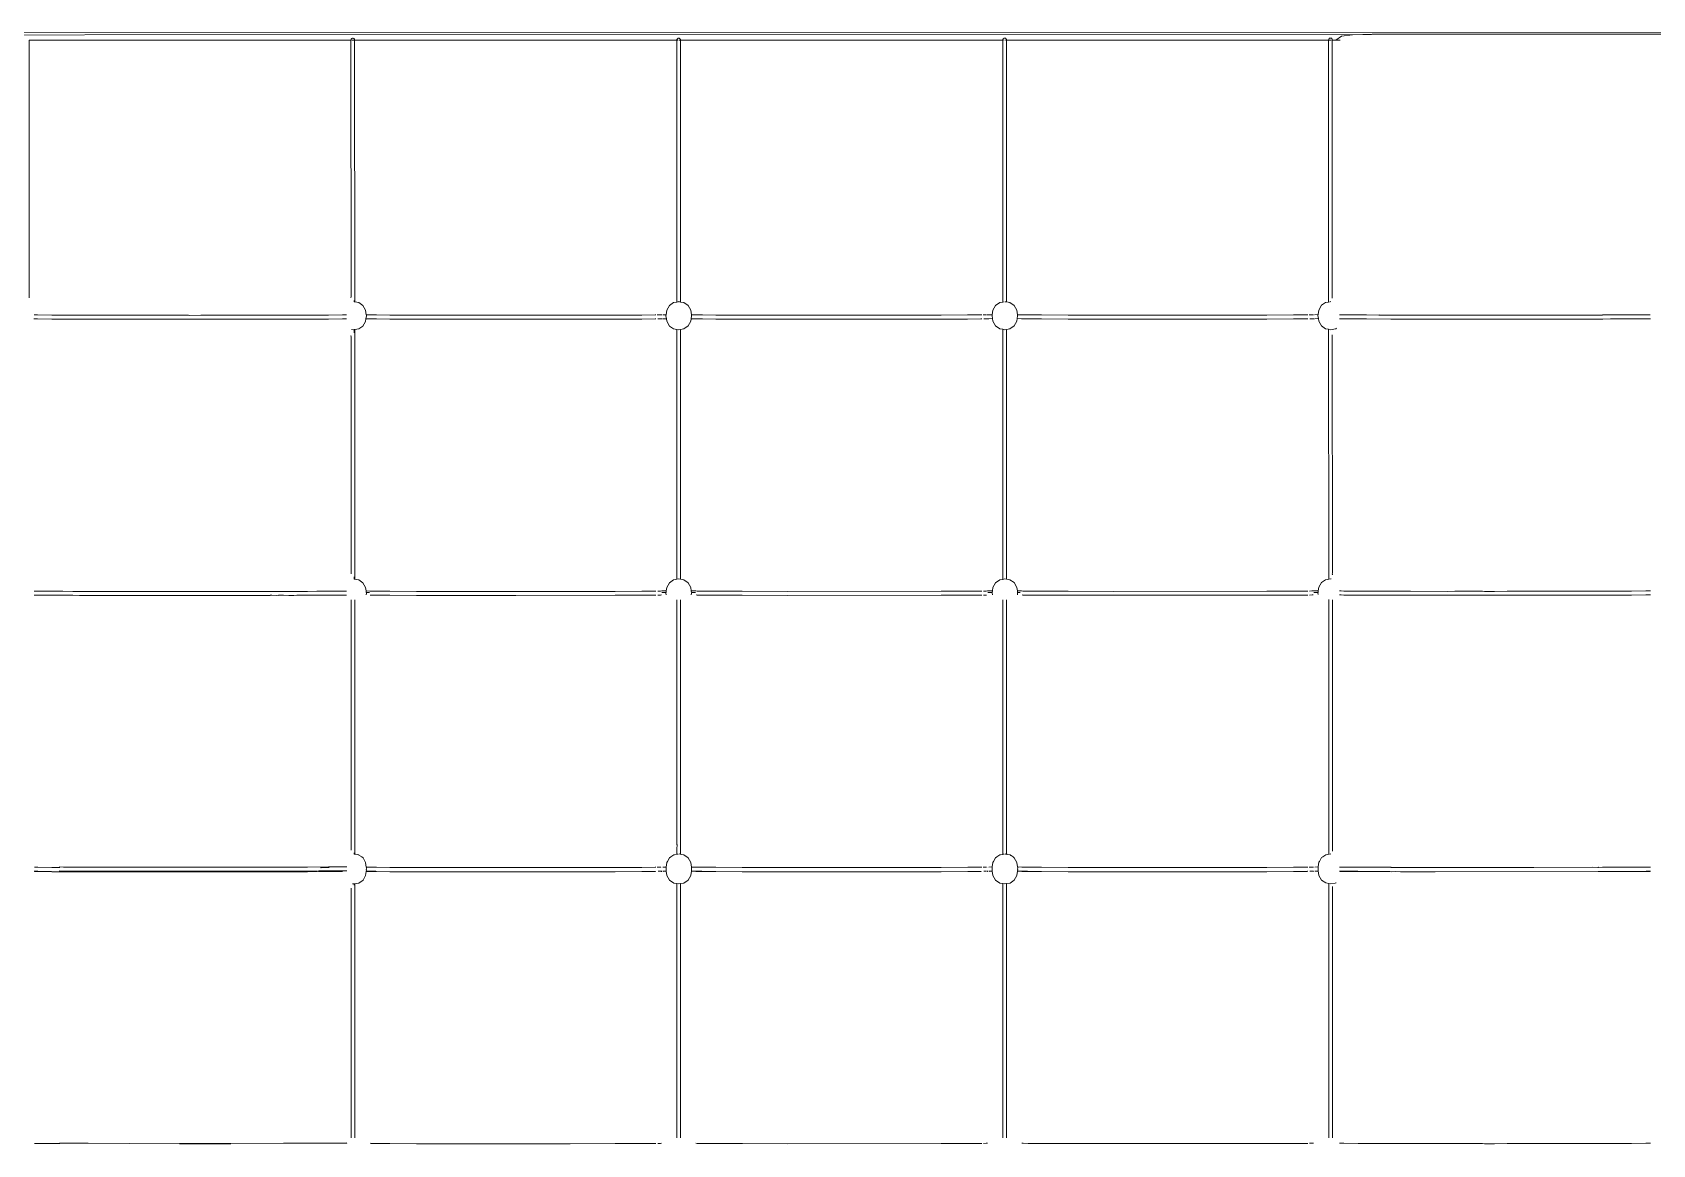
# Model space of a CAD drawing. Header units: metres. Extents: x 2600.2 to 2658.7, y 1421.4 to 1444.6.
# Drawn here: x 2610.934 to 2611.684, y 1431.139 to 1431.654 of the extents above; entities that cross this region are included whole.
import ezdxf

# ---------------------------------------------------------------- set-up
doc = ezdxf.new("R2010")
doc.units = ezdxf.units.M
doc.layers.add('MOBILIARIO', color=35, linetype='Continuous', lineweight=20)

msp = doc.modelspace()

# ---------------------------------------------------------------- linework, layer by layer
at = {"layer": 'MOBILIARIO'}
for p, q in [((2611.08235, 1431.65029), (2611.08193, 1431.65029)), ((2611.08295, 1431.65029), (2611.08257, 1431.65029)), ((2611.23283, 1431.6503), (2611.23244, 1431.6503)), ((2611.23347, 1431.6503), (2611.23325, 1431.6503)), ((2611.38393, 1431.65032), (2611.38372, 1431.65032)), ((2611.38436, 1431.65032), (2611.38457, 1431.65032)), ((2611.53524, 1431.65033), (2611.5348, 1431.65033)), ((2611.23284, 1431.5291), (2611.23242, 1431.529)), ((2611.38394, 1431.52913), (2611.38331, 1431.529)), ((2611.38458, 1431.52914), (2611.38437, 1431.52917)), ((2611.53459, 1431.52911), (2611.53419, 1431.52901)), ((2611.22742, 1431.52314), (2611.22592, 1431.52311)), ((2611.08299, 1431.5148), (2611.08299, 1431.51621)), ((2611.08864, 1431.39422), (2611.08852, 1431.39344)), ((2611.22748, 1431.39345), (2611.22736, 1431.39424)), ((2611.2392, 1431.39424), (2611.23908, 1431.39345)), ((2611.37847, 1431.39347), (2611.37835, 1431.39425)), ((2611.39019, 1431.39425), (2611.39007, 1431.39347)), ((2611.52937, 1431.39348), (2611.52925, 1431.39427)), ((2611.23351, 1431.27335), (2611.23329, 1431.27339)), ((2611.38396, 1431.27335), (2611.38376, 1431.27331)), ((2611.3846, 1431.27335), (2611.3844, 1431.27339)), ((2611.08865, 1431.26686), (2611.08856, 1431.26627)), ((2611.08865, 1431.266), (2611.08863, 1431.26615)), ((2611.22271, 1431.2654), (2611.22264, 1431.2654)), ((2611.22539, 1431.26532), (2611.22517, 1431.26531)), ((2611.22532, 1431.26731), (2611.22526, 1431.26731)), ((2611.22744, 1431.26735), (2611.22594, 1431.26732)), ((2611.22745, 1431.2655), (2611.226, 1431.26547)), ((2611.3736, 1431.26541), (2611.37353, 1431.26541)), ((2611.37628, 1431.26533), (2611.37614, 1431.26533)), ((2611.37621, 1431.26733), (2611.37615, 1431.26732)), ((2611.3902, 1431.26603), (2611.39018, 1431.26618)), ((2611.5245, 1431.26543), (2611.52442, 1431.26543)), ((2611.5271, 1431.26734), (2611.52679, 1431.26733)), ((2611.52717, 1431.26535), (2611.52696, 1431.26534)), ((2611.56137, 1431.26521), (2611.55755, 1431.26521)), ((2611.56137, 1431.26521), (2611.56251, 1431.26522)), ((2611.5632, 1431.26519), (2611.56251, 1431.26522)), ((2611.5653, 1431.26521), (2611.5632, 1431.26519)), ((2611.02593, 1431.13919), (2611.00211, 1431.13918))]:
    msp.add_line(p, q, dxfattribs=at)
for points in [[(2612.27272, 1431.65301), (2612.27153, 1431.65311), (2611.55429, 1431.65304), (2611.55003, 1431.65294), (2610.36628, 1431.65263), (2610.34827, 1431.65253), (2610.34351, 1431.6524), (2610.33954, 1431.6522), (2610.3374, 1431.65206), (2610.33615, 1431.65197), (2610.33341, 1431.65172), (2610.33116, 1431.65143), (2610.32944, 1431.65108), (2610.3281, 1431.65069), (2610.32717, 1431.65027)], [(2610.33712, 1431.65195), (2610.3374, 1431.65206), (2610.33775, 1431.65219), (2610.35111, 1431.65331), (2610.37444, 1431.65365), (2612.24297, 1431.65388), (2612.2663, 1431.65355), (2612.27153, 1431.65311), (2612.27432, 1431.65311), (2612.28331, 1431.65289), (2612.28846, 1431.65214), (2612.29138, 1431.65019), (2612.29274, 1431.64766), (2612.2931, 1431.64699), (2612.29378, 1431.64191), (2612.29398, 1431.63375), (2612.29398, 1431.62485), (2612.29402, 1431.15183), (2612.29382, 1431.14435), (2612.29307, 1431.13987), (2612.29215, 1431.13879)], [(2611.5346, 1431.65033), (2611.53418, 1431.65032), (2611.53421, 1431.65059), (2611.53429, 1431.65081), (2611.53443, 1431.651), (2611.5346, 1431.65115), (2611.5348, 1431.65124), (2611.53502, 1431.65127), (2611.53524, 1431.65124), (2611.53545, 1431.65115), (2611.53562, 1431.651), (2611.53575, 1431.65081), (2611.53584, 1431.65059), (2611.53587, 1431.65032), (2611.53545, 1431.65033)], [(2611.53755, 1431.65033), (2611.54015, 1431.65207), (2611.5453, 1431.65282), (2611.55003, 1431.65294), (2611.55407, 1431.65294)], [(2610.93255, 1431.53092), (2610.93255, 1431.53107), (2610.93254, 1431.65026), (2610.94892, 1431.65027), (2610.9491, 1431.65027), (2611.08151, 1431.65028), (2611.08152, 1431.53155), (2611.08151, 1431.53117), (2611.08152, 1431.53112)], [(2611.08162, 1431.65029), (2611.08151, 1431.65028), (2611.08154, 1431.65054), (2611.08162, 1431.65076), (2611.08176, 1431.65095), (2611.08193, 1431.6511), (2611.08213, 1431.65119), (2611.08235, 1431.65122), (2611.08257, 1431.65119), (2611.08278, 1431.6511), (2611.08295, 1431.65095), (2611.08308, 1431.65076), (2611.08317, 1431.65054), (2611.0832, 1431.65028), (2611.08317, 1431.65029)], [(2611.08299, 1431.52974), (2611.08299, 1431.52911), (2611.08321, 1431.52906), (2611.0832, 1431.65028), (2611.23241, 1431.65029), (2611.23242, 1431.529), (2611.2309, 1431.52875), (2611.22893, 1431.52745), (2611.22775, 1431.52528), (2611.22742, 1431.52314), (2611.22735, 1431.52267), (2611.22756, 1431.52129), (2611.22775, 1431.52007), (2611.22893, 1431.5179), (2611.2309, 1431.51661), (2611.23242, 1431.51633), (2611.23243, 1431.40058), (2611.23091, 1431.40032), (2611.22894, 1431.39902), (2611.22776, 1431.39685), (2611.22751, 1431.39522), (2611.2274, 1431.39451), (2611.22665, 1431.39451), (2611.22549, 1431.39451)], [(2611.23368, 1431.6503), (2611.2341, 1431.65029), (2611.23407, 1431.65055), (2611.23398, 1431.65077), (2611.23385, 1431.65096), (2611.23368, 1431.65111), (2611.23347, 1431.6512), (2611.23325, 1431.65123), (2611.23304, 1431.6512), (2611.23283, 1431.65111), (2611.23266, 1431.65096), (2611.23252, 1431.65077), (2611.23244, 1431.65055), (2611.23241, 1431.65029)], [(2611.23369, 1431.5291), (2611.23411, 1431.52901), (2611.2341, 1431.65029), (2611.3833, 1431.65031), (2611.38331, 1431.529), (2611.38189, 1431.52876), (2611.37992, 1431.52746), (2611.37874, 1431.5253), (2611.37841, 1431.52315), (2611.37834, 1431.52268), (2611.37855, 1431.5213), (2611.37874, 1431.52008), (2611.37992, 1431.51792), (2611.3819, 1431.51662), (2611.38331, 1431.51636), (2611.38332, 1431.40057), (2611.38191, 1431.40033), (2611.37993, 1431.39903), (2611.37875, 1431.39687), (2611.3785, 1431.39524), (2611.37839, 1431.39453), (2611.37754, 1431.39453), (2611.37638, 1431.39453)], [(2611.38341, 1431.65032), (2611.3833, 1431.65031), (2611.38333, 1431.65057), (2611.38341, 1431.65079), (2611.38355, 1431.65099), (2611.38372, 1431.65113), (2611.38393, 1431.65123), (2611.38415, 1431.65126), (2611.38436, 1431.65123), (2611.38457, 1431.65113), (2611.38474, 1431.65099), (2611.38488, 1431.65079), (2611.38496, 1431.65057), (2611.38499, 1431.65031), (2611.38488, 1431.65032)], [(2611.38462, 1431.52913), (2611.385, 1431.52904), (2611.38499, 1431.65031), (2611.53418, 1431.65032), (2611.53419, 1431.52901), (2611.53279, 1431.52878), (2611.53082, 1431.52748), (2611.52963, 1431.52531), (2611.52931, 1431.52317), (2611.52924, 1431.5227), (2611.52945, 1431.52132), (2611.52963, 1431.5201), (2611.53082, 1431.51793), (2611.53279, 1431.51664), (2611.53419, 1431.51638), (2611.5342, 1431.40059), (2611.5328, 1431.40035), (2611.53083, 1431.39905), (2611.52964, 1431.39688), (2611.5294, 1431.39525), (2611.52929, 1431.39454), (2611.52727, 1431.39454)], [(2611.53588, 1431.53075), (2611.53588, 1431.53096), (2611.53587, 1431.53101), (2611.53588, 1431.5316), (2611.53587, 1431.65032), (2611.53755, 1431.65033), (2611.53945, 1431.65033)], [(2611.08862, 1431.52274), (2611.08856, 1431.52312), (2611.08824, 1431.52527), (2611.08705, 1431.52743), (2611.08508, 1431.52873), (2611.08321, 1431.52906)], [(2611.23348, 1431.52914), (2611.23327, 1431.52918), (2611.23305, 1431.52914)], [(2611.23919, 1431.52267), (2611.23912, 1431.52314), (2611.2388, 1431.52528), (2611.23761, 1431.52745), (2611.23564, 1431.52875), (2611.23411, 1431.52901)], [(2611.39018, 1431.52268), (2611.39011, 1431.52315), (2611.38979, 1431.5253), (2611.3886, 1431.52746), (2611.38663, 1431.52876), (2611.385, 1431.52904)], [(2611.53525, 1431.52919), (2611.53516, 1431.52921), (2611.53482, 1431.52915)], [(2611.07946, 1431.5212), (2611.07921, 1431.5212), (2611.07763, 1431.52118), (2611.07107, 1431.52113), (2611.06637, 1431.52112), (2611.06565, 1431.52111), (2611.06132, 1431.52109), (2611.05853, 1431.52108), (2611.05509, 1431.52107), (2611.05422, 1431.52107), (2611.04791, 1431.52106), (2610.9789, 1431.52103), (2610.96728, 1431.52105), (2610.96706, 1431.52105), (2610.95985, 1431.52106), (2610.95627, 1431.52107), (2610.95328, 1431.52108), (2610.95274, 1431.52108), (2610.94841, 1431.5211), (2610.94684, 1431.52111), (2610.94299, 1431.52112), (2610.93643, 1431.52117), (2610.93559, 1431.52118), (2610.9347, 1431.52119)], [(2610.95671, 1431.52292), (2610.95636, 1431.52293), (2610.95274, 1431.52293), (2610.94804, 1431.52295), (2610.94726, 1431.52298), (2610.9467, 1431.52296), (2610.94299, 1431.52297), (2610.93643, 1431.52302), (2610.93566, 1431.52303), (2610.93476, 1431.52304)], [(2610.96973, 1431.52287), (2610.96907, 1431.52286), (2610.96727, 1431.5229), (2610.96703, 1431.5229), (2610.96605, 1431.5229), (2610.95985, 1431.52291), (2610.95754, 1431.5229), (2610.95671, 1431.52292)], [(2611.05422, 1431.52292), (2611.04794, 1431.52291), (2611.04752, 1431.52287), (2611.04681, 1431.52288), (2611.04679, 1431.52291), (2611.01199, 1431.52288), (2611.00684, 1431.52284), (2611.00622, 1431.52285), (2611.00227, 1431.52285), (2611.00208, 1431.52288), (2611.00162, 1431.52285), (2610.98819, 1431.52289), (2610.98312, 1431.52287), (2610.9789, 1431.52289), (2610.97391, 1431.52287), (2610.96973, 1431.52287)], [(2611.07939, 1431.52305), (2611.07915, 1431.52305), (2611.07763, 1431.52303), (2611.07107, 1431.52298), (2611.06637, 1431.52297), (2611.06565, 1431.52297), (2611.05938, 1431.52293), (2611.05844, 1431.52294), (2611.05819, 1431.52293), (2611.05509, 1431.52293), (2611.05422, 1431.52292)], [(2611.08181, 1431.51632), (2611.08271, 1431.51616), (2611.08299, 1431.51621), (2611.08321, 1431.51625), (2611.08322, 1431.40065), (2611.083, 1431.40068), (2611.083, 1431.40172)], [(2611.08863, 1431.52265), (2611.08842, 1431.52127), (2611.08824, 1431.52006), (2611.08705, 1431.51789), (2611.08508, 1431.51659), (2611.08321, 1431.51625)], [(2611.22269, 1431.52119), (2611.22231, 1431.52118), (2611.21613, 1431.52113), (2611.20382, 1431.52109), (2611.15781, 1431.52105), (2611.11179, 1431.52108), (2611.09948, 1431.52112), (2611.09331, 1431.52117), (2611.09086, 1431.52121), (2611.09025, 1431.52124), (2611.08842, 1431.52127)], [(2611.08856, 1431.52312), (2611.09025, 1431.52309), (2611.09086, 1431.52306), (2611.09331, 1431.52302), (2611.09948, 1431.52297), (2611.11179, 1431.52293), (2611.18295, 1431.52291), (2611.20382, 1431.52294), (2611.21613, 1431.52298), (2611.22231, 1431.52303), (2611.2227, 1431.52304)], [(2611.2254, 1431.5231), (2611.22537, 1431.5231), (2611.22476, 1431.52307), (2611.22331, 1431.52305)], [(2611.22481, 1431.52123), (2611.22476, 1431.52122), (2611.22365, 1431.5212)], [(2611.22575, 1431.52126), (2611.22537, 1431.52125), (2611.22488, 1431.52123)], [(2611.22756, 1431.52129), (2611.22745, 1431.52129), (2611.22598, 1431.52126)], [(2611.23242, 1431.51633), (2611.23327, 1431.51617), (2611.23411, 1431.51633), (2611.23412, 1431.40058), (2611.23565, 1431.40032), (2611.23762, 1431.39902), (2611.23881, 1431.39686), (2611.23906, 1431.39522), (2611.23916, 1431.39451), (2611.23988, 1431.39451), (2611.24104, 1431.39451)], [(2611.23919, 1431.52267), (2611.23898, 1431.52129), (2611.2388, 1431.52007), (2611.23761, 1431.51791), (2611.23564, 1431.51661), (2611.23411, 1431.51633)], [(2611.23898, 1431.52129), (2611.23905, 1431.52129), (2611.24114, 1431.52125), (2611.24175, 1431.52122), (2611.2442, 1431.52118), (2611.25037, 1431.52113), (2611.26268, 1431.52109), (2611.28355, 1431.52107), (2611.35471, 1431.5211), (2611.36702, 1431.52114), (2611.3732, 1431.52119), (2611.37358, 1431.5212)], [(2611.23912, 1431.52314), (2611.24114, 1431.5231), (2611.24175, 1431.52308), (2611.2442, 1431.52303), (2611.25037, 1431.52298), (2611.26268, 1431.52294), (2611.28355, 1431.52292), (2611.35471, 1431.52295), (2611.36702, 1431.523), (2611.3732, 1431.52304), (2611.37359, 1431.52305)], [(2611.37569, 1431.52309), (2611.37565, 1431.52309), (2611.3742, 1431.52306)], [(2611.3757, 1431.52124), (2611.37565, 1431.52124), (2611.37454, 1431.52122)], [(2611.37665, 1431.52127), (2611.37626, 1431.52127), (2611.37577, 1431.52124)], [(2611.37841, 1431.52315), (2611.37834, 1431.52315), (2611.37626, 1431.52312), (2611.37611, 1431.52311)], [(2611.37855, 1431.5213), (2611.37834, 1431.5213), (2611.37687, 1431.52128)], [(2611.385, 1431.51632), (2611.38426, 1431.51619), (2611.38331, 1431.51636)], [(2611.39018, 1431.52268), (2611.38997, 1431.5213), (2611.38979, 1431.52008), (2611.3886, 1431.51792), (2611.38663, 1431.51662), (2611.385, 1431.51632), (2611.38501, 1431.40061), (2611.38427, 1431.40077), (2611.38332, 1431.40057)], [(2611.38997, 1431.5213), (2611.39203, 1431.52127), (2611.39264, 1431.52124), (2611.39509, 1431.5212), (2611.40126, 1431.52115), (2611.41357, 1431.52111), (2611.43444, 1431.52108), (2611.5056, 1431.52112), (2611.51792, 1431.52116), (2611.52409, 1431.52121), (2611.52447, 1431.52122)], [(2611.39011, 1431.52315), (2611.39203, 1431.52312), (2611.39264, 1431.52309), (2611.39509, 1431.52305), (2611.40126, 1431.523), (2611.41357, 1431.52296), (2611.43444, 1431.52293), (2611.5056, 1431.52297), (2611.51792, 1431.52301), (2611.52409, 1431.52306), (2611.52448, 1431.52307)], [(2611.52719, 1431.52313), (2611.52715, 1431.52313), (2611.52654, 1431.5231), (2611.52509, 1431.52308)], [(2611.52659, 1431.52125), (2611.52654, 1431.52125), (2611.52543, 1431.52123)], [(2611.52754, 1431.52129), (2611.52715, 1431.52128), (2611.52667, 1431.52126)], [(2611.52931, 1431.52317), (2611.52924, 1431.52317), (2611.5277, 1431.52314)], [(2611.52945, 1431.52132), (2611.52924, 1431.52132), (2611.52776, 1431.52129)], [(2611.53785, 1431.51685), (2611.53753, 1431.51664), (2611.53732, 1431.5166), (2611.53516, 1431.5162), (2611.53419, 1431.51638)], [(2611.6832, 1431.52127), (2611.68301, 1431.52126), (2611.68096, 1431.52124), (2611.6744, 1431.52119), (2611.6727, 1431.5212), (2611.67181, 1431.52119), (2611.67044, 1431.52118), (2611.66465, 1431.52115), (2611.66113, 1431.52114), (2611.65901, 1431.52113), (2611.58223, 1431.5211), (2611.56461, 1431.52113), (2611.56318, 1431.52112), (2611.56294, 1431.52113), (2611.55174, 1431.52116), (2611.55114, 1431.52117), (2611.54983, 1431.52118), (2611.54862, 1431.52119), (2611.54778, 1431.52119), (2611.54122, 1431.52123), (2611.53986, 1431.52125), (2611.53917, 1431.52125)], [(2611.54848, 1431.52303), (2611.54778, 1431.52304), (2611.54775, 1431.52302), (2611.54657, 1431.52302), (2611.54624, 1431.52301), (2611.54122, 1431.52309), (2611.53993, 1431.5231), (2611.53925, 1431.52311)], [(2611.54848, 1431.52303), (2611.54862, 1431.52304), (2611.551, 1431.52302), (2611.5512, 1431.52302), (2611.55146, 1431.523), (2611.55174, 1431.52301), (2611.55732, 1431.52299), (2611.55753, 1431.523), (2611.5576, 1431.52299), (2611.56283, 1431.52299), (2611.56301, 1431.52299), (2611.56318, 1431.52297), (2611.56456, 1431.52298), (2611.58911, 1431.52293), (2611.59298, 1431.52295), (2611.60541, 1431.52294), (2611.60633, 1431.52292), (2611.61028, 1431.52291), (2611.6109, 1431.52291)], [(2611.6292, 1431.52295), (2611.6109, 1431.52291), (2611.61678, 1431.52295), (2611.6292, 1431.52295), (2611.65649, 1431.52298), (2611.65869, 1431.52297), (2611.65901, 1431.52299)], [(2611.68312, 1431.52312), (2611.68293, 1431.52311), (2611.68096, 1431.52309), (2611.6744, 1431.52305), (2611.67271, 1431.52305), (2611.67176, 1431.52303), (2611.66198, 1431.523), (2611.66105, 1431.523), (2611.66096, 1431.52299), (2611.65903, 1431.52297), (2611.65901, 1431.52299)], [(2611.08152, 1431.51338), (2611.08151, 1431.51334), (2611.08152, 1431.51292), (2611.08153, 1431.40354), (2611.08152, 1431.40315), (2611.08153, 1431.40311)], [(2611.53588, 1431.51387), (2611.53588, 1431.51366), (2611.53587, 1431.51361), (2611.53588, 1431.51296), (2611.53589, 1431.40358), (2611.53588, 1431.40299), (2611.53589, 1431.40294), (2611.53589, 1431.40273)], [(2611.09014, 1431.3945), (2611.08899, 1431.3945), (2611.0886, 1431.3945), (2611.08849, 1431.3952), (2611.08825, 1431.39684), (2611.08706, 1431.39901), (2611.08509, 1431.4003), (2611.08322, 1431.40065)], [(2611.23412, 1431.40058), (2611.23328, 1431.40075), (2611.23243, 1431.40058)], [(2611.39131, 1431.39453), (2611.39077, 1431.39453), (2611.39015, 1431.39453), (2611.39004, 1431.39524), (2611.3898, 1431.39687), (2611.38861, 1431.39904), (2611.38664, 1431.40033), (2611.38501, 1431.40061)], [(2611.53538, 1431.40074), (2611.53517, 1431.40078), (2611.5342, 1431.40059)], [(2610.93474, 1431.39512), (2610.93564, 1431.39511), (2610.93644, 1431.39511), (2610.943, 1431.39506), (2610.94679, 1431.39504), (2610.94691, 1431.39505), (2610.94806, 1431.39504), (2610.95275, 1431.39502), (2610.95329, 1431.39502), (2610.95615, 1431.39497), (2610.95634, 1431.39498), (2610.95755, 1431.39498)], [(2611.02708, 1431.39315), (2611.02588, 1431.39312), (2610.96695, 1431.39313), (2610.95986, 1431.39314), (2610.95644, 1431.39315), (2610.95583, 1431.39316), (2610.95275, 1431.39317), (2610.94843, 1431.39318), (2610.94691, 1431.3932), (2610.943, 1431.39321), (2610.93644, 1431.39325), (2610.93564, 1431.39326), (2610.93475, 1431.39327)], [(2611.07944, 1431.39513), (2611.07919, 1431.39513), (2611.07764, 1431.39511), (2611.07109, 1431.39507), (2611.06632, 1431.39506), (2611.06566, 1431.39505), (2611.06134, 1431.39502), (2611.05838, 1431.39502), (2611.0582, 1431.39502), (2611.0551, 1431.39501), (2611.05423, 1431.39501), (2611.04803, 1431.395), (2610.9882, 1431.39497), (2610.98313, 1431.39496), (2610.97891, 1431.39497), (2610.97392, 1431.39495), (2610.96976, 1431.39498), (2610.96695, 1431.39499), (2610.96606, 1431.39498), (2610.95986, 1431.39499), (2610.95755, 1431.39498), (2610.95644, 1431.39501), (2610.95638, 1431.39501)], [(2611.02708, 1431.39315), (2611.02762, 1431.39312), (2611.02763, 1431.39315), (2611.03114, 1431.39315), (2611.03518, 1431.39313), (2611.03995, 1431.39315), (2611.04412, 1431.39314), (2611.04413, 1431.39317)], [(2611.04413, 1431.39317), (2611.0448, 1431.39317), (2611.0468, 1431.39314), (2611.04783, 1431.39317), (2611.04803, 1431.39314), (2611.04814, 1431.39315), (2611.04816, 1431.39317), (2611.05022, 1431.39317), (2611.05268, 1431.39315), (2611.05423, 1431.39316), (2611.0551, 1431.39316), (2611.05648, 1431.39317), (2611.05765, 1431.39317), (2611.05769, 1431.39319)], [(2611.07944, 1431.39328), (2611.07919, 1431.39328), (2611.07764, 1431.39326), (2611.07109, 1431.39322), (2611.06134, 1431.39317), (2611.05788, 1431.3932), (2611.05769, 1431.39319)], [(2611.08153, 1431.39114), (2611.08153, 1431.39052), (2611.08153, 1431.37017), (2611.08153, 1431.36371), (2611.08154, 1431.34922), (2611.08154, 1431.2776), (2611.08154, 1431.27527), (2611.08154, 1431.27519)], [(2611.08322, 1431.39109), (2611.08322, 1431.39046), (2611.08322, 1431.37041), (2611.08322, 1431.34917), (2611.08323, 1431.2776), (2611.08323, 1431.27328), (2611.08354, 1431.27323), (2611.0851, 1431.27294), (2611.08521, 1431.27286), (2611.08651, 1431.27201), (2611.08707, 1431.27165), (2611.08812, 1431.26972), (2611.08826, 1431.26948), (2611.08858, 1431.26733), (2611.08864, 1431.26695)], [(2611.08849, 1431.3952), (2611.09026, 1431.39517), (2611.09087, 1431.39514), (2611.09332, 1431.3951), (2611.09949, 1431.39505), (2611.1118, 1431.39501), (2611.18296, 1431.39499), (2611.20383, 1431.39502), (2611.21614, 1431.39506), (2611.22232, 1431.39511), (2611.22271, 1431.39512)], [(2611.22271, 1431.39327), (2611.22232, 1431.39326), (2611.21614, 1431.39321), (2611.20383, 1431.39317), (2611.15782, 1431.39313), (2611.1118, 1431.39316), (2611.09949, 1431.3932), (2611.09332, 1431.39325), (2611.09087, 1431.39329), (2611.09042, 1431.39331)], [(2611.22751, 1431.39522), (2611.22746, 1431.39522), (2611.22538, 1431.39519), (2611.22477, 1431.39516), (2611.22468, 1431.39516), (2611.22352, 1431.39514)], [(2611.22522, 1431.39333), (2611.22477, 1431.39331), (2611.22352, 1431.39328)], [(2611.23243, 1431.39113), (2611.23243, 1431.39051), (2611.23243, 1431.37034), (2611.23244, 1431.36373), (2611.23244, 1431.34926), (2611.23244, 1431.27773), (2611.23246, 1431.2776), (2611.23244, 1431.27578), (2611.23244, 1431.27356), (2611.23244, 1431.27322), (2611.23282, 1431.2733), (2611.23286, 1431.27331)], [(2611.23412, 1431.39113), (2611.23412, 1431.3905), (2611.23412, 1431.37013), (2611.23412, 1431.36378), (2611.23412, 1431.34928), (2611.23413, 1431.27761), (2611.23413, 1431.27322), (2611.23381, 1431.2733)], [(2611.23906, 1431.39522), (2611.24115, 1431.39519), (2611.24176, 1431.39516), (2611.24421, 1431.39512), (2611.25038, 1431.39507), (2611.26269, 1431.39503), (2611.28356, 1431.395), (2611.35472, 1431.39504), (2611.36704, 1431.39508), (2611.37321, 1431.39513), (2611.3736, 1431.39514)], [(2611.24131, 1431.39333), (2611.24176, 1431.39331), (2611.24183, 1431.39331), (2611.24421, 1431.39326), (2611.25038, 1431.39322), (2611.26269, 1431.39318), (2611.28356, 1431.39315), (2611.35472, 1431.39318), (2611.36704, 1431.39323), (2611.37321, 1431.39328), (2611.3736, 1431.39328)], [(2611.3785, 1431.39524), (2611.37836, 1431.39524), (2611.37627, 1431.3952), (2611.37566, 1431.39517), (2611.37557, 1431.39517), (2611.37441, 1431.39515)], [(2611.37571, 1431.39332), (2611.37566, 1431.39332), (2611.37441, 1431.3933)], [(2611.38332, 1431.39115), (2611.38332, 1431.39053), (2611.38333, 1431.37036), (2611.38333, 1431.36375), (2611.38333, 1431.34928), (2611.38333, 1431.27357), (2611.38333, 1431.27321), (2611.38367, 1431.27329)], [(2611.38501, 1431.39114), (2611.38501, 1431.39051), (2611.38501, 1431.37014), (2611.38501, 1431.36379), (2611.38502, 1431.3493), (2611.38502, 1431.27763), (2611.38502, 1431.27325), (2611.38472, 1431.27333)], [(2611.39004, 1431.39524), (2611.39204, 1431.3952), (2611.39265, 1431.39517), (2611.3951, 1431.39513), (2611.40127, 1431.39508), (2611.41358, 1431.39504), (2611.43445, 1431.39502), (2611.50562, 1431.39505), (2611.51793, 1431.39509), (2611.5241, 1431.39514), (2611.52449, 1431.39515)], [(2611.3922, 1431.39334), (2611.39265, 1431.39332), (2611.3951, 1431.39328), (2611.40127, 1431.39323), (2611.41358, 1431.39319), (2611.43445, 1431.39317), (2611.50562, 1431.3932), (2611.51793, 1431.39324), (2611.5241, 1431.39329), (2611.52449, 1431.3933)], [(2611.5294, 1431.39525), (2611.52925, 1431.39525), (2611.52716, 1431.39522), (2611.52655, 1431.39519), (2611.52646, 1431.39519), (2611.5253, 1431.39516)], [(2611.527, 1431.39336), (2611.52655, 1431.39334), (2611.5253, 1431.39331)], [(2611.5342, 1431.39117), (2611.5342, 1431.39054), (2611.5342, 1431.37063), (2611.5342, 1431.36358), (2611.53421, 1431.34919), (2611.53421, 1431.2736), (2611.53421, 1431.27322)], [(2611.53589, 1431.39115), (2611.53589, 1431.39052), (2611.53589, 1431.37023), (2611.53589, 1431.36372), (2611.53589, 1431.34924), (2611.5359, 1431.27764), (2611.5359, 1431.27511), (2611.53589, 1431.27498), (2611.5359, 1431.27493), (2611.5359, 1431.27471)], [(2611.55175, 1431.3951), (2611.55147, 1431.39509), (2611.55124, 1431.39511), (2611.55102, 1431.3951), (2611.54984, 1431.39511), (2611.54879, 1431.39513), (2611.54857, 1431.39512), (2611.54779, 1431.39512), (2611.54124, 1431.39517), (2611.53991, 1431.39518), (2611.53922, 1431.39519)], [(2611.5487, 1431.39327), (2611.54779, 1431.39327), (2611.54124, 1431.39332), (2611.53991, 1431.39333), (2611.53923, 1431.39334)], [(2611.68317, 1431.39335), (2611.68298, 1431.39335), (2611.68097, 1431.39333), (2611.67441, 1431.39328), (2611.67174, 1431.39327), (2611.67117, 1431.39327), (2611.67045, 1431.39326), (2611.66505, 1431.39324), (2611.66467, 1431.39324), (2611.66454, 1431.39324), (2611.65902, 1431.39322), (2611.61679, 1431.39318), (2611.61607, 1431.3932), (2611.61212, 1431.3932), (2611.6115, 1431.39321), (2611.60542, 1431.39317), (2611.56319, 1431.3932), (2611.55175, 1431.39325), (2611.55124, 1431.39325), (2611.55079, 1431.39326), (2611.54879, 1431.39327), (2611.5487, 1431.39327)], [(2611.60634, 1431.395), (2611.60542, 1431.39503), (2611.59299, 1431.39503), (2611.59264, 1431.39503), (2611.58912, 1431.39502), (2611.57208, 1431.39505), (2611.56664, 1431.39508), (2611.56319, 1431.39506), (2611.56298, 1431.39507), (2611.55761, 1431.39508), (2611.55754, 1431.39508), (2611.55733, 1431.39508), (2611.55175, 1431.3951)], [(2611.68313, 1431.39521), (2611.68298, 1431.3952), (2611.68097, 1431.39518), (2611.67441, 1431.39513), (2611.67265, 1431.39513), (2611.67174, 1431.39512), (2611.66199, 1431.39508), (2611.6611, 1431.39508), (2611.65902, 1431.39507), (2611.61679, 1431.39503), (2611.61092, 1431.39499), (2611.61029, 1431.395), (2611.60634, 1431.395)], [(2611.08323, 1431.27328), (2611.08301, 1431.27332), (2611.08301, 1431.27398)], [(2611.23244, 1431.27322), (2611.2313, 1431.27301), (2611.23093, 1431.27296), (2611.22956, 1431.27204), (2611.22953, 1431.27204), (2611.22895, 1431.27166), (2611.22802, 1431.26993), (2611.22777, 1431.26949), (2611.22744, 1431.26735), (2611.22737, 1431.26688), (2611.22744, 1431.26644), (2611.22746, 1431.26629)], [(2611.23413, 1431.27322), (2611.23434, 1431.27318), (2611.23436, 1431.2732), (2611.23566, 1431.27296), (2611.23625, 1431.27257), (2611.23626, 1431.27254), (2611.23708, 1431.27201), (2611.23764, 1431.27166), (2611.23882, 1431.2695), (2611.23914, 1431.26735), (2611.23921, 1431.26688), (2611.23915, 1431.26644), (2611.23912, 1431.26629)], [(2611.38333, 1431.27321), (2611.38218, 1431.273), (2611.38192, 1431.27297), (2611.38054, 1431.27205), (2611.38052, 1431.27205), (2611.37994, 1431.27167), (2611.37898, 1431.2699), (2611.37876, 1431.26951), (2611.37844, 1431.26736), (2611.37836, 1431.26689), (2611.37843, 1431.26646), (2611.37845, 1431.2663)], [(2611.39011, 1431.2663), (2611.3902, 1431.26689), (2611.39013, 1431.26736), (2611.38981, 1431.26951), (2611.38863, 1431.27167), (2611.38806, 1431.27203), (2611.38711, 1431.27265), (2611.38709, 1431.27268), (2611.38665, 1431.27297), (2611.38528, 1431.27322), (2611.38525, 1431.27321), (2611.38502, 1431.27325)], [(2611.53463, 1431.27331), (2611.53421, 1431.27322), (2611.53307, 1431.27302), (2611.53281, 1431.27299), (2611.53143, 1431.27206), (2611.53084, 1431.27169), (2611.52988, 1431.26991), (2611.52965, 1431.26952), (2611.52933, 1431.26738), (2611.52926, 1431.26691), (2611.52933, 1431.26647), (2611.52935, 1431.26632)], [(2611.53527, 1431.2734), (2611.53518, 1431.27342), (2611.53484, 1431.27336)], [(2610.94284, 1431.26534), (2610.93646, 1431.26538), (2610.93573, 1431.26539), (2610.93486, 1431.2654)], [(2610.9467, 1431.26717), (2610.94438, 1431.26718), (2610.94301, 1431.26719), (2610.93646, 1431.26723), (2610.93584, 1431.26724), (2610.93494, 1431.26725)], [(2610.95465, 1431.26515), (2610.9533, 1431.26515), (2610.95276, 1431.26515), (2610.94844, 1431.26517), (2610.94807, 1431.26517), (2610.94301, 1431.26519), (2610.93646, 1431.26524), (2610.93572, 1431.26524), (2610.93504, 1431.26525)], [(2611.07957, 1431.26745), (2611.07933, 1431.26745), (2611.07765, 1431.26743), (2611.0711, 1431.26738), (2611.06135, 1431.26734), (2611.05725, 1431.26733), (2611.05011, 1431.26732), (2610.97892, 1431.26729), (2610.95987, 1431.26731), (2610.95516, 1431.26733), (2610.94844, 1431.26735), (2610.9464, 1431.26737)], [(2610.9464, 1431.26552), (2610.94844, 1431.2655), (2610.95506, 1431.26548), (2610.95987, 1431.26546), (2610.97892, 1431.26544), (2611.05007, 1431.26546), (2611.05732, 1431.26548), (2611.06135, 1431.26549), (2611.06587, 1431.26551)], [(2610.95465, 1431.26515), (2610.95505, 1431.26514), (2610.9558, 1431.26517), (2610.95599, 1431.26517), (2610.95987, 1431.26512), (2610.9625, 1431.26513), (2610.96668, 1431.26515), (2610.96728, 1431.26514), (2610.9673, 1431.26512), (2610.97699, 1431.26511)], [(2610.97699, 1431.26511), (2610.97892, 1431.2651), (2610.98124, 1431.26511), (2611.05006, 1431.26513), (2611.05583, 1431.26514), (2611.05649, 1431.26515), (2611.05733, 1431.26515), (2611.0577, 1431.26518)], [(2611.0577, 1431.26518), (2611.05789, 1431.26518), (2611.05945, 1431.26516), (2611.06135, 1431.26516), (2611.07153, 1431.2652), (2611.07765, 1431.26525)], [(2611.07961, 1431.2656), (2611.07937, 1431.2656), (2611.07766, 1431.26558), (2611.0711, 1431.26553), (2611.06789, 1431.26552), (2611.06647, 1431.26551)], [(2611.07134, 1431.26705), (2611.0711, 1431.26705), (2611.06773, 1431.26704), (2611.06762, 1431.26706), (2611.06736, 1431.26703)], [(2611.08865, 1431.26597), (2611.08858, 1431.26548), (2611.08856, 1431.26533), (2611.08826, 1431.26337), (2611.08708, 1431.26121), (2611.0851, 1431.25991), (2611.08323, 1431.25957)], [(2611.22246, 1431.26525), (2611.22233, 1431.26525), (2611.21616, 1431.2652), (2611.20384, 1431.26515), (2611.15783, 1431.26511), (2611.11181, 1431.26514), (2611.0995, 1431.26519), (2611.09333, 1431.26523), (2611.09088, 1431.26528), (2611.09027, 1431.2653), (2611.08856, 1431.26533)], [(2611.08858, 1431.26733), (2611.09027, 1431.2673), (2611.09088, 1431.26727), (2611.09333, 1431.26723), (2611.0995, 1431.26718), (2611.11181, 1431.26714), (2611.18298, 1431.26712), (2611.20384, 1431.26715), (2611.21616, 1431.26719), (2611.22233, 1431.26724), (2611.22272, 1431.26725)], [(2611.09302, 1431.26538), (2611.09088, 1431.26542), (2611.09027, 1431.26545), (2611.08858, 1431.26548)], [(2611.22492, 1431.26729), (2611.22478, 1431.26729), (2611.22333, 1431.26726)], [(2611.22483, 1431.26544), (2611.22478, 1431.26543), (2611.22367, 1431.26541)], [(2611.22545, 1431.26546), (2611.22539, 1431.26546), (2611.22491, 1431.26544)], [(2611.22594, 1431.26535), (2611.22635, 1431.26532), (2611.2272, 1431.26535)], [(2611.23245, 1431.14195), (2611.23245, 1431.14257), (2611.23245, 1431.1544), (2611.23245, 1431.15855), (2611.23245, 1431.15921), (2611.23245, 1431.20638), (2611.23245, 1431.22359), (2611.23245, 1431.2401), (2611.23245, 1431.24649), (2611.23244, 1431.25965), (2611.23093, 1431.25992), (2611.22895, 1431.26122), (2611.22777, 1431.26339), (2611.22747, 1431.26536), (2611.22745, 1431.2655), (2611.22737, 1431.26598), (2611.22744, 1431.26644)], [(2611.23915, 1431.26644), (2611.23921, 1431.26599), (2611.23914, 1431.2655), (2611.23912, 1431.26535), (2611.23882, 1431.26339), (2611.23764, 1431.26122), (2611.23566, 1431.25992), (2611.23413, 1431.25964), (2611.23413, 1431.24713), (2611.23413, 1431.22354), (2611.23414, 1431.20636), (2611.23414, 1431.15947), (2611.23414, 1431.15747), (2611.23414, 1431.15459), (2611.23414, 1431.14257), (2611.23414, 1431.14195)], [(2611.23912, 1431.26535), (2611.24116, 1431.26532), (2611.24177, 1431.26529), (2611.24422, 1431.26525), (2611.25039, 1431.2652), (2611.2627, 1431.26516), (2611.28357, 1431.26514), (2611.35474, 1431.26517), (2611.36705, 1431.26521), (2611.37322, 1431.26526), (2611.37335, 1431.26526)], [(2611.23914, 1431.26735), (2611.24116, 1431.26732), (2611.24177, 1431.26729), (2611.24422, 1431.26724), (2611.25039, 1431.2672), (2611.2627, 1431.26715), (2611.28357, 1431.26713), (2611.35474, 1431.26716), (2611.36705, 1431.26721), (2611.37322, 1431.26726), (2611.37361, 1431.26726)], [(2611.24391, 1431.2654), (2611.24177, 1431.26544), (2611.24116, 1431.26546), (2611.23914, 1431.2655)], [(2611.37572, 1431.2673), (2611.37567, 1431.2673), (2611.37422, 1431.26727)], [(2611.37572, 1431.26545), (2611.37567, 1431.26545), (2611.37456, 1431.26543)], [(2611.37634, 1431.26548), (2611.37628, 1431.26548), (2611.37612, 1431.26547)], [(2611.37844, 1431.26736), (2611.37837, 1431.26736), (2611.37679, 1431.26734)], [(2611.37683, 1431.26537), (2611.37724, 1431.26533), (2611.37809, 1431.26536)], [(2611.37844, 1431.26551), (2611.37837, 1431.26551), (2611.3769, 1431.26549)], [(2611.38335, 1431.14195), (2611.38335, 1431.14258), (2611.38334, 1431.15441), (2611.38334, 1431.15856), (2611.38334, 1431.15909), (2611.38337, 1431.15923), (2611.38334, 1431.16358), (2611.38334, 1431.20639), (2611.38334, 1431.2236), (2611.38334, 1431.24011), (2611.38334, 1431.2465), (2611.38334, 1431.25968), (2611.38192, 1431.25994), (2611.37994, 1431.26124), (2611.37876, 1431.2634), (2611.37843, 1431.26538), (2611.37844, 1431.26551), (2611.37836, 1431.266), (2611.37843, 1431.26646)], [(2611.3902, 1431.266), (2611.39013, 1431.26551), (2611.39011, 1431.26537), (2611.38981, 1431.2634), (2611.38863, 1431.26124), (2611.38665, 1431.25994), (2611.38502, 1431.25964), (2611.38502, 1431.24715), (2611.38503, 1431.22355), (2611.38503, 1431.20638), (2611.38503, 1431.15948), (2611.38503, 1431.15748), (2611.38503, 1431.15461), (2611.38503, 1431.14259), (2611.38503, 1431.14197)], [(2611.52424, 1431.26528), (2611.52411, 1431.26528), (2611.51794, 1431.26523), (2611.50563, 1431.26518), (2611.43446, 1431.26515), (2611.4136, 1431.26517), (2611.40128, 1431.26521), (2611.39511, 1431.26526), (2611.39266, 1431.26531), (2611.39205, 1431.26533), (2611.39011, 1431.26537)], [(2611.39013, 1431.26736), (2611.39205, 1431.26733), (2611.39266, 1431.2673), (2611.39511, 1431.26726), (2611.40128, 1431.26721), (2611.4136, 1431.26717), (2611.43446, 1431.26715), (2611.50563, 1431.26718), (2611.51794, 1431.26722), (2611.52411, 1431.26727), (2611.52451, 1431.26728)], [(2611.3948, 1431.26541), (2611.39266, 1431.26545), (2611.39205, 1431.26548), (2611.39013, 1431.26551)], [(2611.5267, 1431.26732), (2611.52656, 1431.26732), (2611.52511, 1431.26729)], [(2611.52661, 1431.26547), (2611.52656, 1431.26546), (2611.52545, 1431.26544)], [(2611.52724, 1431.26549), (2611.52717, 1431.26549), (2611.52669, 1431.26547)], [(2611.52933, 1431.26738), (2611.52926, 1431.26738), (2611.52772, 1431.26735)], [(2611.52772, 1431.26538), (2611.52813, 1431.26535), (2611.52898, 1431.26538)], [(2611.52933, 1431.26553), (2611.52926, 1431.26553), (2611.52779, 1431.2655)], [(2611.53422, 1431.14197), (2611.53422, 1431.14259), (2611.53422, 1431.15432), (2611.53422, 1431.20642), (2611.53422, 1431.22368), (2611.53422, 1431.24023), (2611.53421, 1431.2597), (2611.53281, 1431.25995), (2611.53084, 1431.26125), (2611.52965, 1431.26342), (2611.52933, 1431.26553), (2611.52926, 1431.26601), (2611.52933, 1431.26647)], [(2611.54763, 1431.2654), (2611.54609, 1431.26538), (2611.54573, 1431.2654), (2611.54561, 1431.2654), (2611.53988, 1431.26546), (2611.5392, 1431.26547)], [(2611.5485, 1431.26725), (2611.54781, 1431.26725), (2611.54777, 1431.26723), (2611.54659, 1431.26723), (2611.54626, 1431.26723), (2611.54125, 1431.2673), (2611.53995, 1431.26731), (2611.53928, 1431.26732)], [(2611.53933, 1431.26532), (2611.53987, 1431.26531), (2611.54125, 1431.2653), (2611.54781, 1431.26525), (2611.54985, 1431.26525), (2611.55029, 1431.26526), (2611.55072, 1431.26527), (2611.55079, 1431.26527)], [(2611.5485, 1431.26725), (2611.54864, 1431.26725), (2611.55103, 1431.26723), (2611.55122, 1431.26724), (2611.55148, 1431.26722), (2611.55177, 1431.26723), (2611.55734, 1431.26721), (2611.55755, 1431.26721), (2611.55762, 1431.2672), (2611.56285, 1431.2672), (2611.56303, 1431.2672), (2611.5632, 1431.26718), (2611.56458, 1431.26719), (2611.58913, 1431.26715), (2611.59301, 1431.26716), (2611.60543, 1431.26715), (2611.60635, 1431.26713), (2611.6103, 1431.26712), (2611.61093, 1431.26712)], [(2611.66506, 1431.26522), (2611.65903, 1431.2652), (2611.58357, 1431.26517), (2611.58225, 1431.26516), (2611.58151, 1431.26517), (2611.57053, 1431.26518), (2611.56742, 1431.26519), (2611.5653, 1431.26521)], [(2611.62922, 1431.26716), (2611.61093, 1431.26712), (2611.6168, 1431.26716), (2611.62922, 1431.26716), (2611.65651, 1431.2672), (2611.65871, 1431.26718), (2611.65903, 1431.2672)], [(2611.68314, 1431.26733), (2611.68295, 1431.26733), (2611.68098, 1431.26731), (2611.67443, 1431.26726), (2611.67273, 1431.26726), (2611.67178, 1431.26725), (2611.662, 1431.26721), (2611.66107, 1431.26721), (2611.66098, 1431.26721), (2611.65906, 1431.26718), (2611.65903, 1431.2672)], [(2611.66506, 1431.26522), (2611.66772, 1431.26522), (2611.67091, 1431.26525), (2611.671, 1431.26525), (2611.67118, 1431.26525), (2611.67184, 1431.26525), (2611.67443, 1431.26526), (2611.68304, 1431.26533), (2611.68308, 1431.26533)], [(2611.68321, 1431.26548), (2611.68303, 1431.26548), (2611.68123, 1431.26546)], [(2611.08154, 1431.25754), (2611.08156, 1431.25749), (2611.08154, 1431.25713), (2611.08154, 1431.23991), (2611.08155, 1431.22351), (2611.08155, 1431.20636), (2611.08155, 1431.15932), (2611.08155, 1431.15798), (2611.08155, 1431.15448), (2611.08155, 1431.14253), (2611.08155, 1431.1419)], [(2611.08224, 1431.25957), (2611.08273, 1431.25948), (2611.08302, 1431.25953), (2611.08302, 1431.25889)], [(2611.08302, 1431.25953), (2611.08323, 1431.25957), (2611.08323, 1431.24008), (2611.08323, 1431.2236), (2611.08324, 1431.20638), (2611.08324, 1431.15913), (2611.08324, 1431.15863), (2611.08324, 1431.15445), (2611.08324, 1431.14258), (2611.08324, 1431.14196)], [(2611.23413, 1431.25964), (2611.2333, 1431.25949), (2611.23244, 1431.25965)], [(2611.38502, 1431.25964), (2611.38429, 1431.25951), (2611.38334, 1431.25968)], [(2611.53764, 1431.26001), (2611.53755, 1431.25995), (2611.53714, 1431.25988), (2611.53518, 1431.25952), (2611.53421, 1431.2597)], [(2611.5359, 1431.25825), (2611.53589, 1431.25789), (2611.5359, 1431.25787), (2611.5359, 1431.25047), (2611.5359, 1431.25017), (2611.5359, 1431.25012), (2611.5359, 1431.24989), (2611.5359, 1431.24), (2611.5359, 1431.2236), (2611.53591, 1431.20642), (2611.53591, 1431.15944), (2611.53591, 1431.15752), (2611.53591, 1431.15489), (2611.5359, 1431.15469), (2611.53591, 1431.15324), (2611.53591, 1431.14261), (2611.53591, 1431.14198)], [(2610.94671, 1431.13925), (2610.94446, 1431.13926), (2610.94303, 1431.13927), (2610.93647, 1431.13932), (2610.93581, 1431.13932), (2610.93492, 1431.13933)], [(2611.07962, 1431.13954), (2611.07937, 1431.13953), (2611.07767, 1431.13952), (2611.07111, 1431.13947), (2611.06136, 1431.13943), (2611.0572, 1431.13942), (2611.0502, 1431.1394), (2610.97893, 1431.13937), (2610.95988, 1431.13939), (2610.95525, 1431.13941), (2610.94845, 1431.13944), (2610.94648, 1431.13945)], [(2611.09034, 1431.13938), (2611.09089, 1431.13936), (2611.09334, 1431.13931), (2611.09951, 1431.13927), (2611.11182, 1431.13922), (2611.18299, 1431.13921), (2611.20386, 1431.13923), (2611.21617, 1431.13928), (2611.22234, 1431.13933), (2611.22273, 1431.13933)], [(2611.22534, 1431.1394), (2611.22479, 1431.13937), (2611.2247, 1431.13937), (2611.22354, 1431.13935)], [(2611.24123, 1431.1394), (2611.24178, 1431.13937), (2611.24423, 1431.13933), (2611.2504, 1431.13928), (2611.26272, 1431.13924), (2611.28358, 1431.13921), (2611.35475, 1431.13925), (2611.36706, 1431.13929), (2611.37323, 1431.13934), (2611.37362, 1431.13935)], [(2611.37623, 1431.13941), (2611.37568, 1431.13938), (2611.37559, 1431.13938), (2611.37444, 1431.13936)], [(2611.39212, 1431.13941), (2611.39267, 1431.13939), (2611.39512, 1431.13934), (2611.4013, 1431.13929), (2611.41361, 1431.13925), (2611.43447, 1431.13923), (2611.50564, 1431.13926), (2611.51795, 1431.13931), (2611.52412, 1431.13936), (2611.52451, 1431.13936)], [(2611.52712, 1431.13942), (2611.52657, 1431.1394), (2611.52648, 1431.1394), (2611.52533, 1431.13938)], [(2611.55178, 1431.13931), (2611.5515, 1431.1393), (2611.55126, 1431.13932), (2611.55104, 1431.13932), (2611.54986, 1431.13932), (2611.54881, 1431.13934), (2611.54859, 1431.13933), (2611.54782, 1431.13933), (2611.54126, 1431.13938), (2611.53993, 1431.13939), (2611.53925, 1431.1394)], [(2611.60637, 1431.13921), (2611.60544, 1431.13924), (2611.59302, 1431.13925), (2611.59266, 1431.13924), (2611.58914, 1431.13923), (2611.5721, 1431.13926), (2611.56666, 1431.13929), (2611.56321, 1431.13927), (2611.56301, 1431.13928), (2611.55763, 1431.13929), (2611.55757, 1431.13929), (2611.55736, 1431.13929), (2611.55178, 1431.13931)], [(2611.68316, 1431.13942), (2611.683, 1431.13941), (2611.681, 1431.13939), (2611.67444, 1431.13934), (2611.67267, 1431.13934), (2611.67176, 1431.13933), (2611.66201, 1431.13929), (2611.66113, 1431.13929), (2611.65904, 1431.13928), (2611.61681, 1431.13924), (2611.61094, 1431.1392), (2611.61031, 1431.13921), (2611.60637, 1431.13921)]]:
    msp.add_lwpolyline(points, dxfattribs=at)
msp.add_lwpolyline([(2611.55177, 1431.26523), (2611.55116, 1431.26524), (2611.55079, 1431.26527), (2611.55755, 1431.26521)], close=True, dxfattribs=at)

doc.saveas('drawing.dxf')
